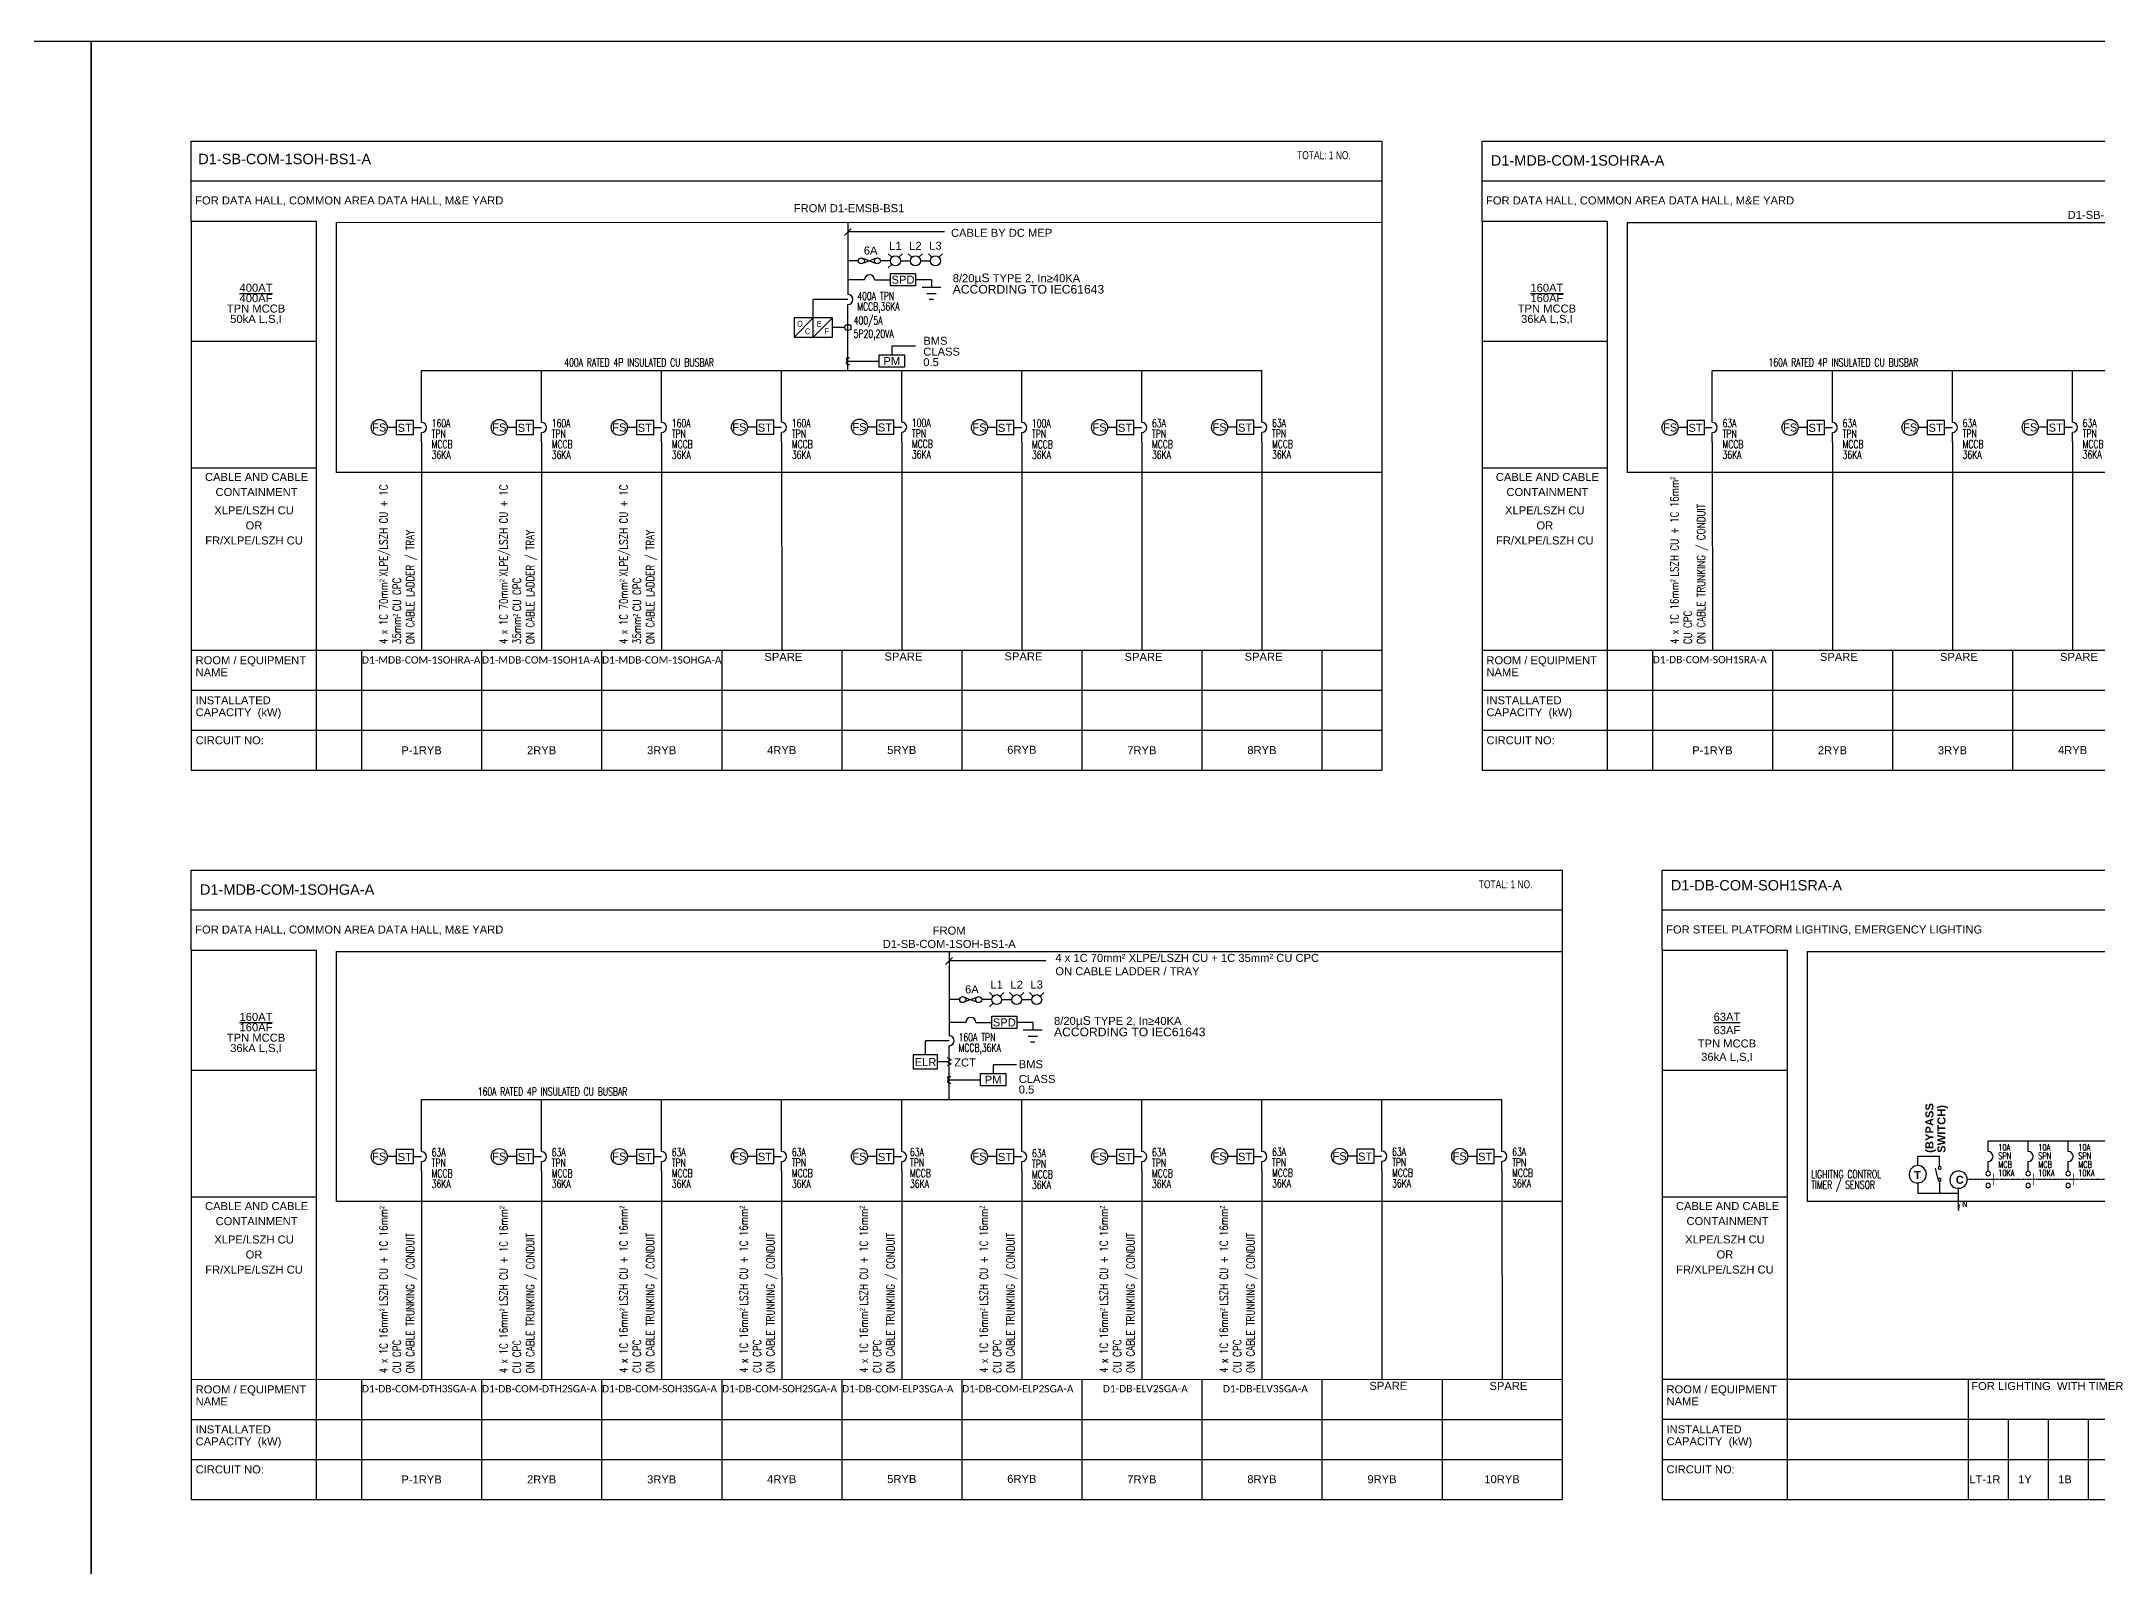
# Model space of a CAD drawing. Header units: inches. Extents: x 155818 to 1515405, y 4999 to 215277.
# Drawn here: x 365119 to 416514, y 177145 to 215277 of the extents above; entities that cross this region are included whole.
import ezdxf
from ezdxf.enums import TextEntityAlignment as Align

# ---------------------------------------------------------------- set-up
doc = ezdxf.new("R2010")
doc.units = ezdxf.units.IN
doc.header["$MEASUREMENT"] = 0
doc.linetypes.add('( Hidden )', pattern=[0.375, 0.25, -0.125])
for name, color, linetype in [('-ME-E-Sch DB', 7, 'Continuous'), ('-ME-E-Sch DB_Tx', 7, 'Continuous'), ('E-_ELEC----_E-', 7, 'Continuous'), ('E_ELEC----_E-', 7, 'Continuous')]:
    doc.layers.add(name, color=color, linetype=linetype)
doc.styles.add('-ME-Romans', font='romans.shx', dxfattribs={"width": 0.7})
doc.styles.add('-ME_Romans', font='romans.shx', dxfattribs={"width": 0.8})
doc.styles.add('arial', font='arial.ttf')
doc.styles.add('EL-STY2_7.5', font='ARIALN.TTF', dxfattribs={"height": 7.5})
doc.styles.get("Standard").update_dxf_attribs({"font": 'arial.ttf'})
doc.dimstyles.get("Standard").update_dxf_attribs({"dimtxt": 0.18, "dimasz": 0.18, "dimexe": 0.18, "dimexo": 0.0625, "dimgap": 0.09, "dimtad": 0, "dimtih": 1, "dimtoh": 1, "dimdec": 4, "dimzin": 0, "dimdsep": 46, "dimtxsty": 'Standard', "dimcen": 0.09, "dimadec": 0, "dimazin": 0, "dimtfac": 1, "dimtdec": 4, "dimtofl": 0, "dimtmove": 0, "dimatfit": 3, "dimfxl": 1, "dimtolj": 1, "dimtzin": 0, "dimarcsym": 0})

# ---------------------------------------------------------------- blocks, each defined once
blk = doc.blocks.new('ELEC0331')
at = {"layer": 'E-_ELEC----_E-', "const_width": 20}
blk.add_lwpolyline([(0, -200), (0, 200)], dxfattribs=at)
at = {"layer": 'E-_ELEC----_E-'}
for centre in [(175, 200), (175, -200)]:
    blk.add_circle(centre, 75, dxfattribs=at)
blk = doc.blocks.new('ELEC0302')
at = {"layer": 'E_ELEC----_E-'}
blk.add_arc((0, 0), 250, 270, 90, dxfattribs=at)
blk = doc.blocks.new('COIL_1')
at = {"ltscale": 0.5}
for p, q in [((0, 2.5), (1.2, 2.5)), ((0, -2.5), (1.2, -2.5))]:
    blk.add_line(p, q, dxfattribs=at)
for centre in [(0, 1.3), (0, -1.3)]:
    blk.add_arc(centre, 1.26, 90, 270, dxfattribs=at)
blk = doc.blocks.new('ELEC0327')
for p, q in [((151, 57), (-151, -57)), ((-151, 57), (151, -57))]:
    blk.add_line(p, q)
for centre in [(-200, 0), (200, 0)]:
    blk.add_circle(centre, 75)
blk = doc.blocks.new('ELEC0334')
for p, q in [((-191, 101), (0, 202)), ((-191, 101), (0, 0)), ((-191, -101), (0, 0)), ((-191, -101), (0, -202))]:
    blk.add_line(p, q)

msp = doc.modelspace()

# ---------------------------------------------------------------- hatches: boundary and pattern name
at = {"layer": '-ME-E-Sch DB'}
h = msp.add_hatch(color=5, dxfattribs=at)
h.dxf.hatch_style = 2
h.paths.add_polyline_path([(413012, 186187), (413034, 186051), (413057, 186187)])

# ---------------------------------------------------------------- linework, layer by layer
at = {"layer": '-ME-E-Sch DB', "color": 5}
for p, q in [((368868, 210777), (371992, 210777)), ((368868, 210777), (368868, 197053)), ((371992, 210777), (371993, 197053)), ((372492, 210746), (398625, 210749)), ((372492, 210746), (372492, 204499)), ((385278, 210746), (385278, 208945)), ((401125, 210777), (404249, 210777)), ((401125, 210777), (401125, 197053)), ((404249, 210777), (404250, 197053)), ((404749, 210746), (429382, 210749)), ((404749, 210746), (404749, 204499)), ((385191, 210423), (385364, 210596)), ((387690, 210510), (385279, 210510)), ((385945, 209315), (386341, 209315)), ((387366, 209315), (386970, 209315)), ((387366, 209315), (387366, 209130)), ((385278, 208821), (384414, 208821)), ((384414, 208360), (384414, 208821)), ((385278, 207045), (385278, 208695)), ((387131, 209130), (387601, 209130)), ((387250, 208972), (387486, 208972)), ((387309, 208832), (387422, 208832)), ((368868, 207777), (371992, 207777)), ((401125, 207777), (404249, 207777)), ((374623, 207045), (395623, 207046)), ((406880, 207045), (427880, 207046)), ((373993, 205621), (373767, 205621)), ((374426, 205796), (373993, 205796)), ((373993, 205796), (373993, 205446)), ((374426, 205446), (374426, 205796)), ((374426, 205621), (374623, 205621)), ((376993, 205621), (376767, 205621)), ((377426, 205796), (376993, 205796)), ((376993, 205796), (376993, 205446)), ((377426, 205446), (377426, 205796)), ((377426, 205621), (377623, 205621)), ((379993, 205622), (379767, 205622)), ((380426, 205797), (379993, 205797)), ((379993, 205797), (379993, 205447)), ((380426, 205447), (380426, 205797)), ((380426, 205622), (380623, 205622)), ((382993, 205626), (382767, 205626)), ((383426, 205801), (382993, 205801)), ((382993, 205801), (382993, 205451)), ((383426, 205451), (383426, 205801)), ((383426, 205626), (383623, 205626)), ((385993, 205630), (385767, 205630)), ((386426, 205805), (385993, 205805)), ((385993, 205805), (385993, 205455)), ((386426, 205455), (386426, 205805)), ((386426, 205630), (386623, 205630)), ((388993, 205621), (388767, 205621)), ((389426, 205796), (388993, 205796)), ((388993, 205796), (388993, 205446)), ((389426, 205446), (389426, 205796)), ((389426, 205621), (389623, 205621)), ((391993, 205622), (391767, 205622)), ((392426, 205797), (391993, 205797)), ((391993, 205797), (391993, 205447)), ((392426, 205447), (392426, 205797)), ((392426, 205622), (392623, 205622)), ((394993, 205626), (394767, 205626)), ((395426, 205801), (394993, 205801)), ((394993, 205801), (394993, 205451)), ((395426, 205451), (395426, 205801)), ((395426, 205626), (395623, 205626)), ((406250, 205621), (406024, 205621)), ((406683, 205796), (406250, 205796)), ((406250, 205796), (406250, 205446)), ((406683, 205446), (406683, 205796)), ((406683, 205621), (406880, 205621)), ((409250, 205621), (409024, 205621)), ((409683, 205796), (409250, 205796)), ((409250, 205796), (409250, 205446)), ((409683, 205446), (409683, 205796)), ((409683, 205621), (409880, 205621)), ((412250, 205622), (412024, 205622)), ((412683, 205797), (412250, 205797)), ((412250, 205797), (412250, 205447)), ((412683, 205447), (412683, 205797)), ((412683, 205622), (412880, 205622)), ((415250, 205626), (415024, 205626)), ((415683, 205801), (415250, 205801)), ((415250, 205801), (415250, 205451)), ((415683, 205451), (415683, 205801)), ((415683, 205626), (415880, 205626)), ((373993, 205446), (374426, 205446)), ((374623, 205255), (374623, 205496)), ((374623, 205255), (374625, 200054)), ((376993, 205446), (377426, 205446)), ((377623, 205255), (377623, 205496)), ((377623, 205255), (377625, 200054)), ((379993, 205447), (380426, 205447)), ((380623, 205256), (380623, 205497)), ((380623, 205255), (380625, 200054)), ((382993, 205451), (383426, 205451)), ((383623, 205260), (383623, 205501)), ((383623, 205255), (383625, 200054)), ((385993, 205455), (386426, 205455)), ((386623, 205264), (386623, 205505)), ((386623, 205264), (386625, 200063)), ((388993, 205446), (389426, 205446)), ((389623, 205255), (389623, 205496)), ((389623, 205255), (389625, 200054)), ((391993, 205447), (392426, 205447)), ((392623, 205256), (392623, 205497)), ((392623, 205256), (392625, 200055)), ((394993, 205451), (395426, 205451)), ((395623, 205260), (395623, 205501)), ((395623, 205260), (395625, 200059)), ((406250, 205446), (406683, 205446)), ((406880, 205255), (406880, 205496)), ((406880, 205255), (406882, 200054)), ((409250, 205446), (409683, 205446)), ((409880, 205255), (409880, 205496)), ((409880, 205252), (409882, 200051)), ((412250, 205447), (412683, 205447)), ((412880, 205256), (412880, 205497)), ((412880, 205260), (412882, 200059)), ((415250, 205451), (415683, 205451)), ((415880, 205260), (415880, 205501)), ((415880, 205260), (415882, 200059)), ((368878, 204615), (371998, 204615)), ((401135, 204615), (404255, 204615)), ((398625, 204499), (372492, 204499)), ((429382, 204499), (404749, 204499)), ((368878, 200053), (398625, 200054)), ((373125, 200054), (373125, 197053)), ((376125, 200054), (376125, 197053)), ((379125, 200054), (379125, 197053)), ((382125, 200054), (382125, 197053)), ((385125, 200054), (385125, 197053)), ((388125, 200054), (388125, 197053)), ((391125, 200054), (391125, 197053)), ((394125, 200054), (394125, 197053)), ((397125, 200054), (397125, 197053)), ((401135, 200053), (429382, 200054)), ((405382, 200054), (405382, 197053)), ((408382, 200054), (408382, 197053)), ((411382, 200054), (411382, 197053)), ((414382, 200054), (414382, 197053)), ((368878, 199053), (398625, 199053)), ((401135, 199053), (429382, 199053)), ((368878, 198053), (398625, 198053)), ((401135, 198053), (429382, 198053)), ((368868, 197053), (398625, 197053)), ((401125, 197053), (429382, 197053)), ((368868, 192555), (371993, 192555)), ((368868, 192555), (368868, 178830)), ((371993, 192555), (371993, 178830)), ((372493, 192524), (403125, 192526)), ((372493, 192524), (372493, 186276)), ((387722, 192202), (387895, 192375)), ((387809, 192525), (387809, 190420)), ((390221, 192289), (387810, 192289)), ((405625, 192556), (408749, 192556)), ((405625, 192556), (405625, 178832)), ((408749, 192556), (408750, 178832)), ((409249, 192525), (446790, 192528)), ((409249, 192525), (409249, 186278)), ((388476, 190752), (388872, 190752)), ((389897, 190752), (389501, 190752)), ((389897, 190752), (389897, 190567)), ((387809, 190295), (387214, 190295)), ((387214, 189944), (387214, 190295)), ((387809, 188824), (387809, 190170)), ((389662, 190567), (390132, 190567)), ((389781, 190409), (390017, 190409)), ((389840, 190269), (389953, 190269)), ((387514, 189944), (386914, 189944)), ((386914, 189944), (386914, 189594)), ((387514, 189594), (387514, 189944)), ((387809, 189769), (387514, 189769)), ((368868, 189555), (371993, 189555)), ((386914, 189594), (387514, 189594)), ((405625, 189556), (408749, 189556)), ((374623, 188822), (401623, 188829)), ((413770, 187796), (427770, 187796)), ((373994, 187398), (373767, 187398)), ((374426, 187573), (373994, 187573)), ((373994, 187573), (373994, 187223)), ((373994, 187223), (374426, 187223)), ((374426, 187223), (374426, 187573)), ((374426, 187398), (374623, 187398)), ((374623, 187032), (374623, 187273)), ((376994, 187398), (376767, 187398)), ((377426, 187573), (376994, 187573)), ((376994, 187573), (376994, 187223)), ((376994, 187223), (377426, 187223)), ((377426, 187223), (377426, 187573)), ((377426, 187398), (377623, 187398)), ((377623, 187032), (377623, 187273)), ((379994, 187399), (379767, 187399)), ((380426, 187574), (379994, 187574)), ((379994, 187574), (379994, 187224)), ((379994, 187224), (380426, 187224)), ((380426, 187224), (380426, 187574)), ((380426, 187399), (380623, 187399)), ((380623, 187033), (380623, 187274)), ((382994, 187403), (382767, 187403)), ((383426, 187578), (382994, 187578)), ((382994, 187578), (382994, 187228)), ((382994, 187228), (383426, 187228)), ((383426, 187228), (383426, 187578)), ((383426, 187403), (383623, 187403)), ((383623, 187037), (383623, 187278)), ((385994, 187397), (385767, 187397)), ((386426, 187572), (385994, 187572)), ((385994, 187572), (385994, 187222)), ((385994, 187222), (386426, 187222)), ((386426, 187222), (386426, 187572)), ((386426, 187397), (386623, 187397)), ((386623, 187031), (386623, 187272)), ((388994, 187398), (388767, 187398)), ((389426, 187573), (388994, 187573)), ((388994, 187573), (388994, 187223)), ((388994, 187223), (389426, 187223)), ((389426, 187223), (389426, 187573)), ((389426, 187398), (389623, 187398)), ((389623, 187032), (389623, 187273)), ((391994, 187399), (391767, 187399)), ((392426, 187574), (391994, 187574)), ((391994, 187574), (391994, 187224)), ((391994, 187224), (392426, 187224)), ((392426, 187224), (392426, 187574)), ((392426, 187399), (392623, 187399)), ((392623, 187033), (392623, 187274)), ((394994, 187403), (394767, 187403)), ((395426, 187578), (394994, 187578)), ((394994, 187578), (394994, 187228)), ((394994, 187228), (395426, 187228)), ((395426, 187228), (395426, 187578)), ((395426, 187403), (395623, 187403)), ((395623, 187037), (395623, 187278)), ((397994, 187408), (397767, 187408)), ((398426, 187583), (397994, 187583)), ((397994, 187583), (397994, 187233)), ((397994, 187233), (398426, 187233)), ((398426, 187233), (398426, 187583)), ((398426, 187408), (398623, 187408)), ((398623, 187041), (398623, 187283)), ((400994, 187405), (400767, 187405)), ((401426, 187580), (400994, 187580)), ((400994, 187580), (400994, 187230)), ((400994, 187230), (401426, 187230)), ((401426, 187230), (401426, 187580)), ((401426, 187405), (401623, 187405)), ((401623, 187038), (401623, 187280)), ((412560, 187397), (412014, 187397)), ((412560, 187153), (412560, 187397)), ((413770, 187033), (413770, 187275)), ((414770, 187033), (414770, 187275)), ((415770, 187033), (415770, 187275)), ((374623, 187032), (374625, 181831)), ((377623, 187029), (377625, 181829)), ((380623, 187037), (380625, 181837)), ((383623, 187037), (383625, 181837)), ((386623, 187035), (386625, 181835)), ((389623, 187036), (389625, 181836)), ((392623, 187037), (392625, 181837)), ((395623, 187037), (395625, 181837)), ((398623, 187041), (398625, 181841)), ((401623, 187038), (401625, 181838)), ((368879, 186393), (371998, 186393)), ((403125, 186276), (372493, 186276)), ((405635, 186394), (408755, 186394)), ((446790, 186278), (409249, 186278)), ((368879, 181830), (403125, 181832)), ((373125, 181831), (373125, 178830)), ((376125, 181831), (376125, 178830)), ((379125, 181831), (379125, 178830)), ((382125, 181831), (382125, 178830)), ((385125, 181831), (385125, 178830)), ((388125, 181831), (388125, 178830)), ((391125, 181831), (391125, 178830)), ((394125, 181831), (394125, 178830)), ((397125, 181831), (397125, 178830)), ((400125, 181831), (400125, 178830)), ((403125, 181831), (403125, 178830)), ((405635, 181832), (446790, 181833)), ((413272, 181833), (413272, 178832)), ((368878, 180830), (403125, 180830)), ((405635, 180832), (446790, 180832)), ((414272, 180832), (414272, 178832)), ((415272, 180832), (415272, 178832)), ((416272, 180832), (416272, 178832)), ((368878, 179830), (403125, 179830)), ((405635, 179832), (446790, 179832)), ((368868, 178830), (403125, 178830)), ((405625, 178832), (446790, 178832))]:
    msp.add_line(p, q, dxfattribs=at)
at = {"layer": '-ME-E-Sch DB', "color": 5, "linetype": '( Hidden )'}
msp.add_line((424904, 186827), (413250, 186827), dxfattribs=at)
at = {"layer": '-ME-E-Sch DB', "color": 5}
for points in [[(368868, 210777), (368868, 212777), (398625, 212779), (398625, 197053)], [(401125, 210777), (401125, 212777), (429382, 212779), (429382, 197053)], [(398625, 211779), (368868, 211777)], [(429382, 211779), (401125, 211777)], [(385528, 209786), (385278, 209786)], [(386341, 209786), (386091, 209786)], [(385695, 209315), (385278, 209315)], [(385278, 207282), (386063, 207282)], [(374623, 206017), (374623, 207045)], [(377623, 206017), (377623, 207045)], [(380623, 206018), (380623, 207046)], [(383623, 206022), (383623, 207050)], [(386623, 206027), (386623, 207054)], [(389623, 206018), (389623, 207045)], [(392623, 206019), (392623, 207046)], [(395623, 206023), (395623, 207051)], [(406880, 206017), (406880, 207045)], [(409880, 206017), (409880, 207045)], [(412880, 206018), (412880, 207046)], [(415880, 206022), (415880, 207050)], [(374623, 205746), (374623, 206017)], [(377623, 205746), (377623, 206017)], [(380623, 205747), (380623, 206018)], [(383623, 205751), (383623, 206022)], [(386623, 205755), (386623, 206027)], [(389623, 205746), (389623, 206018)], [(392623, 205747), (392623, 206019)], [(395623, 205751), (395623, 206023)], [(406880, 205746), (406880, 206017)], [(409880, 205746), (409880, 206017)], [(412880, 205747), (412880, 206018)], [(415880, 205751), (415880, 206022)], [(368868, 192555), (368868, 194555), (403125, 194556), (403125, 178830)], [(405625, 192556), (405625, 194556), (446790, 194558), (446790, 178832)], [(403125, 193556), (368868, 193555)], [(446790, 193558), (405625, 193556)], [(388059, 191321), (387809, 191321)], [(388872, 191321), (388622, 191321)], [(388226, 190752), (387809, 190752)], [(387809, 189320), (388593, 189320)], [(374623, 187795), (374623, 188822)], [(377623, 187795), (377623, 188822)], [(380623, 187796), (380623, 188823)], [(383623, 187800), (383623, 188828)], [(386623, 187794), (386623, 188821)], [(389623, 187795), (389623, 188823)], [(392623, 187796), (392623, 188824)], [(395623, 187800), (395623, 188828)], [(398623, 187804), (398623, 188832)], [(401623, 187801), (401623, 188829)], [(374623, 187523), (374623, 187795)], [(377623, 187523), (377623, 187795)], [(380623, 187524), (380623, 187796)], [(383623, 187528), (383623, 187800)], [(386623, 187522), (386623, 187794)], [(389623, 187523), (389623, 187795)], [(392623, 187524), (392623, 187796)], [(395623, 187528), (395623, 187800)], [(398623, 187533), (398623, 187804)], [(401623, 187530), (401623, 187801)], [(413770, 187525), (413770, 187796)], [(414770, 187525), (414770, 187796)], [(415770, 187525), (415770, 187796)], [(412014, 187174), (412014, 187397)], [(412527, 186823), (412453, 187106)], [(412014, 186743), (412014, 186476)], [(412561, 186783), (412561, 186476)], [(413034, 186187), (413034, 186606)], [(413034, 186476), (412014, 186476)], [(413012, 186187), (413034, 186051), (413057, 186187), (413012, 186187)]]:
    msp.add_lwpolyline(points, dxfattribs=at)
for points in [[(386341, 209467), (386970, 209467), (386970, 209162), (386341, 209162)], [(386063, 207435), (386692, 207435), (386692, 207129), (386063, 207129)], [(388872, 190905), (389501, 190905), (389501, 190599), (388872, 190599)], [(388593, 189473), (389223, 189473), (389223, 189167), (388593, 189167)]]:
    msp.add_lwpolyline(points, close=True, dxfattribs=at)
for centre in [(373567, 205621), (376567, 205621), (379567, 205622), (382567, 205626), (385567, 205630), (388567, 205621), (391567, 205622), (394567, 205626), (405824, 205621), (408824, 205621), (411824, 205622), (414824, 205626), (373567, 187398), (376567, 187398), (379567, 187399), (382567, 187403), (385567, 187397), (388567, 187398), (391567, 187399), (394567, 187403), (397567, 187408), (400567, 187405)]:
    msp.add_circle(centre, 200, dxfattribs=at)
for points, knots in [([(412014, 186743), (412014, 186743), (411895, 186743), (411799, 186840), (411799, 186958), (411799, 187077), (411895, 187174), (412014, 187174), (412133, 187174), (412229, 187077), (412229, 186958), (412229, 186840), (412133, 186743), (412014, 186743)], [0, 0, 0, 0, 0.5, 1, 1, 1, 2, 2, 2, 3, 3, 3, 4, 4, 4, 4]), ([(412559, 187079), (412559, 187079), (412559, 187079), (412559, 187079), (412559, 187079), (412559, 187079), (412559, 187079), (412559, 187079), (412559, 187079), (412559, 187079), (412542, 187079), (412525, 187096), (412525, 187113), (412525, 187136), (412542, 187153), (412559, 187153), (412581, 187153), (412598, 187136), (412598, 187113), (412598, 187096), (412581, 187079), (412559, 187079)], [0, 0, 0, 0, 0.001953, 0.003906, 0.007812, 0.015625, 0.03125, 0.0625, 0.125, 0.25, 0.5, 1, 1, 1, 2, 2, 2, 3, 3, 3, 4, 4, 4, 4]), ([(412555, 186783), (412555, 186783), (412555, 186783), (412555, 186783), (412555, 186783), (412555, 186783), (412555, 186783), (412555, 186783), (412555, 186783), (412555, 186783), (412538, 186783), (412521, 186800), (412521, 186817), (412521, 186840), (412538, 186857), (412555, 186857), (412578, 186857), (412595, 186840), (412595, 186817), (412595, 186800), (412578, 186783), (412555, 186783)], [0, 0, 0, 0, 0.001953, 0.003906, 0.007812, 0.015625, 0.03125, 0.0625, 0.125, 0.25, 0.5, 1, 1, 1, 2, 2, 2, 3, 3, 3, 4, 4, 4, 4]), ([(413034, 186606), (413034, 186606), (412915, 186606), (412819, 186703), (412819, 186822), (412819, 186941), (412915, 187037), (413034, 187037), (413153, 187037), (413250, 186941), (413250, 186822), (413250, 186703), (413153, 186606), (413034, 186606)], [0, 0, 0, 0, 0.5, 1, 1, 1, 2, 2, 2, 3, 3, 3, 4, 4, 4, 4])]:
    msp.add_open_spline(points, degree=3, knots=knots, dxfattribs=at)
at = {"color": 5}
msp.add_line((384894, 208360), (383934, 208360), dxfattribs=at)
msp.add_lwpolyline([(366368, 215277), (471643, 215277), (471643, 134327), (366368, 134327)], close=True)
for points in [[(384414, 208360), (383934, 207880)], [(383934, 208360), (383934, 207880), (384894, 207880)], [(384414, 207880), (384414, 208360)], [(384894, 208360), (384414, 207880)], [(384894, 207880), (384894, 208360)], [(385201, 208120), (384894, 208120)]]:
    msp.add_lwpolyline(points, dxfattribs=at)
msp.add_circle((385278, 208120), 76.8, dxfattribs=at)
at = {"layer": 'Defpoints'}
for points in [[(261093, 215277), (366368, 215277), (366368, 134327), (261093, 134327)], [(366368, 215277), (471643, 215277), (471643, 134327), (366368, 134327)]]:
    msp.add_lwpolyline(points, close=True, dxfattribs=at)
at = {"layer": 'E-_ELEC----_E-', "color": 5}
for p, q in [((386377, 209874), (386289, 209962)), ((386377, 209697), (386289, 209609)), ((386554, 209874), (386642, 209962)), ((386591, 209786), (386841, 209786)), ((386877, 209874), (386789, 209962)), ((387054, 209874), (387142, 209962)), ((387091, 209786), (387341, 209786)), ((387377, 209874), (387289, 209962)), ((387554, 209874), (387642, 209962)), ((388908, 191409), (388820, 191497)), ((388908, 191232), (388820, 191144)), ((389085, 191409), (389173, 191497)), ((389122, 191321), (389372, 191321)), ((389408, 191409), (389320, 191497)), ((389585, 191409), (389673, 191497)), ((389622, 191321), (389872, 191321)), ((389908, 191409), (389820, 191497)), ((390085, 191409), (390173, 191497))]:
    msp.add_line(p, q, dxfattribs=at)
for centre in [(386466, 209786), (386966, 209786), (387466, 209786), (388997, 191321), (389497, 191321), (389997, 191321)]:
    msp.add_circle(centre, 125, dxfattribs=at)

# ---------------------------------------------------------------- block references
at = {"layer": '-ME-E-Sch DB', "color": 5}
for p in [(385816, 209786), (388347, 191321)]:
    msp.add_blockref('ELEC0327', p, dxfattribs=at)
at = {"layer": '-ME-E-Sch DB', "color": 5, "xscale": 0.5, "yscale": 0.5, "zscale": 0.5}
for name, p, rotation in [('ELEC0302', (385820, 209315), 90), ('ELEC0302', (388351, 190752), 90), ('ELEC0334', (387761, 189768), 180)]:
    msp.add_blockref(name, p, dxfattribs=dict(at, rotation=rotation))
at = {"layer": '-ME-E-Sch DB', "color": 5}
for name, p, xscale, yscale, zscale in [('ELEC0302', (385278, 208820), 0.5, 0.5, 0.5), ('COIL_1', (385278, 207282), 33.333333, 33.333333, 33.333333), ('ELEC0302', (374623, 205621), 0.5, 0.5, 0.5), ('ELEC0302', (377623, 205621), 0.5, 0.5, 0.5), ('ELEC0302', (380623, 205622), 0.5, 0.5, 0.5), ('ELEC0302', (383623, 205626), 0.5, 0.5, 0.5), ('ELEC0302', (386623, 205630), 0.5, 0.5, 0.5), ('ELEC0302', (389623, 205621), 0.5, 0.5, 0.5), ('ELEC0302', (392623, 205622), 0.5, 0.5, 0.5), ('ELEC0302', (395623, 205626), 0.5, 0.5, 0.5), ('ELEC0302', (406880, 205621), 0.5, 0.5, 0.5), ('ELEC0302', (409880, 205621), 0.5, 0.5, 0.5), ('ELEC0302', (412880, 205622), 0.5, 0.5, 0.5), ('ELEC0302', (415880, 205626), 0.5, 0.5, 0.5), ('ELEC0302', (387809, 190295), 0.5, 0.5, 0.5), ('COIL_1', (387809, 189320), 33.333333, 33.333333, 33.333333), ('ELEC0302', (374623, 187398), 0.5, 0.5, 0.5), ('ELEC0302', (377623, 187398), 0.5, 0.5, 0.5), ('ELEC0302', (380623, 187399), 0.5, 0.5, 0.5), ('ELEC0302', (383623, 187403), 0.5, 0.5, 0.5), ('ELEC0302', (386623, 187397), 0.5, 0.5, 0.5), ('ELEC0302', (389623, 187398), 0.5, 0.5, 0.5), ('ELEC0302', (392623, 187399), 0.5, 0.5, 0.5), ('ELEC0302', (395623, 187403), 0.5, 0.5, 0.5), ('ELEC0302', (398623, 187408), 0.5, 0.5, 0.5), ('ELEC0302', (401623, 187405), 0.5, 0.5, 0.5), ('ELEC0302', (413770, 187400), 0.5, 0.5, 0.5), ('ELEC0302', (414770, 187400), 0.5, 0.5, 0.5), ('ELEC0302', (415770, 187400), 0.5, 0.5, 0.5), ('ELEC0331', (413904, 186827), -0.75, 0.75, 0.75), ('ELEC0331', (414904, 186827), -0.75, 0.75, 0.75), ('ELEC0331', (415904, 186827), -0.75, 0.75, 0.75)]:
    msp.add_blockref(name, p, dxfattribs=dict(at, xscale=xscale, yscale=yscale, zscale=zscale))

# ---------------------------------------------------------------- texts
for s, p in [('SPD', (386656, 209315)), ('PM', (386377, 207282)), ('SPD', (389187, 190752)), ('PM', (388908, 189320))]:
    msp.add_text(s, height=200, dxfattribs=at).set_placement(p, align=Align.MIDDLE_CENTER)
at = {"layer": '-ME-E-Sch DB', "color": 5, "style": 'arial'}
for p in [(373567, 205621), (376567, 205621), (379567, 205622), (382567, 205626), (385567, 205630), (388567, 205621), (391567, 205622), (394567, 205626), (405824, 205621), (408824, 205621), (411824, 205622), (414824, 205626), (373567, 187398), (376567, 187398), (379567, 187399), (382567, 187403), (385567, 187397), (388567, 187398), (391567, 187399), (394567, 187403), (397567, 187408), (400567, 187405)]:
    msp.add_text('FS', height=200, dxfattribs=at).set_placement(p, align=Align.MIDDLE)
for s, p in [('ST', (374026, 205513)), ('ST', (377026, 205513)), ('ST', (380026, 205514)), ('ST', (383026, 205518)), ('ST', (386026, 205522)), ('ST', (389026, 205513)), ('ST', (392026, 205514)), ('ST', (395026, 205518)), ('ST', (406283, 205513)), ('ST', (409283, 205513)), ('ST', (412283, 205514)), ('ST', (415283, 205518)), ('ELR', (386947, 189661)), ('ST', (374026, 187290)), ('ST', (377026, 187290)), ('ST', (380026, 187291)), ('ST', (383026, 187295)), ('ST', (386026, 187289)), ('ST', (389026, 187290)), ('ST', (392026, 187291)), ('ST', (395026, 187295)), ('ST', (398026, 187300)), ('ST', (401026, 187297))]:
    msp.add_text(s, height=200, dxfattribs=at).set_placement(p)
at = {"layer": '-ME-E-Sch DB', "color": 5, "char_height": 200, "width": 8064.47, "attachment_point": 1}
for s, insert in [('CABLE BY DC MEP', (387855, 210586)), (' 4 x 1C 70mm² XLPE/LSZH CU + 1C 35mm² CU CPC\\P ON CABLE LADDER / TRAY   ', (390386, 192465))]:
    msp.add_mtext(s, dxfattribs=dict(at, insert=insert))
at = {"layer": '-ME-E-Sch DB', "color": 5, "char_height": 200, "attachment_point": 1, "line_spacing_factor": 0.789273}
for s, insert, width in [('6A', (385676, 210144), 921.41), ('BMS', (387163, 207889), 737.13), ('CLASS 0.5', (387163, 207617), 737.13), ('6A', (388207, 191679), 921.41), ('BMS', (389548, 189808), 737.13), ('CLASS 0.5', (389548, 189438), 737.13)]:
    msp.add_mtext(s, dxfattribs=dict(at, insert=insert, width=width))
at = {"layer": '-ME-E-Sch DB', "color": 5, "char_height": 200, "width": 6030.79, "attachment_point": 1, "line_spacing_factor": 0.789273, "style": '-ME-Romans'}
for s, insert in [('{\\W1;\\fArial|b0|i0|c0|p34;8/20\\H1.08333x;µS\\H0.92308x; TYPE 2, In≥40KA \\P\\H1.08333x;ACCORDING TO IEC61643}', (387899, 209469)), ('400A RATED 4P INSULATED CU BUSBAR', (378191, 207346)), ('160A RATED 4P INSULATED CU BUSBAR', (408285, 207346)), ('{\\W1;\\fArial|b0|i0|c0|p34;8/20\\H1.08333x;µS\\H0.92308x; TYPE 2, In≥40KA \\P\\H1.08333x;ACCORDING TO IEC61643}', (390430, 190907)), ('160A RATED 4P INSULATED CU BUSBAR', (376028, 189123))]:
    msp.add_mtext(s, dxfattribs=dict(at, insert=insert))
at = {"layer": '-ME-E-Sch DB', "color": 5, "insert": (387934, 189749), "char_height": 200, "width": 773.59, "attachment_point": 4, "style": 'arial'}
msp.add_mtext('\\pxsm0.8,ql;ZCT', dxfattribs=at)
at = {"layer": '-ME-E-Sch DB', "color": 5, "char_height": 200, "attachment_point": 4, "rotation": 90}
for s, insert in [('{\\fHelvetica|b1|i0|c0|p4;(BYPASS}', (412336, 187493)), ('{\\fHelvetica|b1|i0|c0|p4;SWITCH)}', (412636, 187493))]:
    msp.add_mtext(s, dxfattribs=dict(at, insert=insert))
at = {"layer": '-ME-E-Sch DB', "color": 5, "attachment_point": 7}
for s, insert, char_height in [('{\\fHelvetica|b1|i0|c0|p5;T}', (411920, 186841), 200), ('{\\fHelvetica|b1|i0|c0|p5;C}', (412963, 186716), 200), ('{\\fHelvetica|b1|i0|c0|p4;N}', (413119, 186137), 141.02)]:
    msp.add_mtext(s, dxfattribs=dict(at, insert=insert, char_height=char_height))
at = {"layer": '-ME-E-Sch DB_Tx', "color": 5}
for s, p in [('D1-SB-COM-1SOH-BS1-A', (369045, 212202)), ('D1-MDB-COM-1SOHRA-A', (401344, 212166)), ('D1-DB-COM-SOH1SRA-A', (405844, 194050)), ('D1-MDB-COM-1SOHGA-A', (369087, 193943))]:
    msp.add_text(s, height=260, dxfattribs=at).set_placement(p)
at = {"layer": '-ME-E-Sch DB_Tx', "color": 5, "width": 0.75}
for p in [(396506, 212427), (401046, 194204)]:
    msp.add_text('TOTAL: 1 NO.', height=200, dxfattribs=at).set_placement(p, align=Align.MIDDLE_LEFT)
at = {"layer": '-ME-E-Sch DB_Tx', "color": 5}
for s, p in [('ROOM / EQUIPMENT ', (368978, 199803)), ('NAME', (368978, 199503)), ('ROOM / EQUIPMENT ', (401235, 199803)), ('NAME', (401235, 199503)), ('INSTALLATED ', (368978, 198803)), ('INSTALLATED ', (401235, 198803)), ('CAPACITY  (kW)', (368978, 198503)), ('CAPACITY  (kW)', (401235, 198503)), ('CIRCUIT NO:', (368978, 197803)), ('CIRCUIT NO:', (401235, 197803)), ('ROOM / EQUIPMENT ', (368979, 181580)), ('ROOM / EQUIPMENT ', (405735, 181582)), ('NAME', (368979, 181280)), ('NAME', (405735, 181282)), ('INSTALLATED ', (368979, 180580)), ('INSTALLATED ', (405735, 180582)), ('CAPACITY  (kW)', (368979, 180280)), ('CAPACITY  (kW)', (405735, 180282)), ('CIRCUIT NO:', (368979, 179580)), ('CIRCUIT NO:', (405735, 179582))]:
    msp.add_text(s, height=200, dxfattribs=at).set_placement(p, align=Align.MIDDLE_LEFT)
for s, p in [('P-1RYB', (374625, 197553)), ('2RYB', (377625, 197554)), ('3RYB', (380625, 197554)), ('4RYB', (383625, 197558)), ('5RYB', (386625, 197562)), ('6RYB', (389625, 197566)), ('7RYB', (392625, 197554)), ('8RYB', (395625, 197558)), ('P-1RYB', (406882, 197553)), ('2RYB', (409882, 197554)), ('3RYB', (412882, 197554)), ('4RYB', (415882, 197558)), ('P-1RYB', (374625, 179330)), ('2RYB', (377625, 179331)), ('3RYB', (380625, 179331)), ('4RYB', (383625, 179336)), ('5RYB', (386625, 179340)), ('6RYB', (389625, 179344)), ('7RYB', (392625, 179332)), ('8RYB', (395625, 179336)), ('9RYB', (398625, 179336)), ('10RYB', (401625, 179336)), ('LT-1R', (413691, 179332)), ('1Y', (414691, 179332)), ('1B', (415691, 179332))]:
    msp.add_text(s, height=200, dxfattribs=at).set_placement(p, align=Align.MIDDLE_CENTER)
at = {"layer": '-ME-E-Sch DB_Tx', "color": 5, "char_height": 200}
for s, insert, width, attachment_point in [('FOR DATA HALL, COMMON AREA DATA HALL, M&E YARD', (368968, 211277), 64987.82, 4), ('FOR DATA HALL, COMMON AREA DATA HALL, M&E YARD', (401225, 211277), 64987.82, 4), ('FROM D1-SB-COM-1SOH-BS1-A', (417420, 211101), 3686.54, 5), ('FROM D1-EMSB-BS1', (385308, 211101), 2898.88, 5), ('SPARE', (383193, 199987), 1053.41, 1), ('SPARE', (386193, 199996), 1053.41, 1), ('SPARE', (389193, 200000), 1053.41, 1), ('SPARE', (392193, 199988), 1053.41, 1), ('SPARE', (395193, 199992), 1053.41, 1), ('SPARE', (409568, 199988), 1053.41, 1), ('SPARE', (412568, 199988), 1053.41, 1), ('SPARE', (415568, 199988), 1053.41, 1), ('{\\fCalibri|b0|i0|c0|p34;\\H0.91667x;D1-MDB-COM-1SOHRA-A}', (373135, 199903), 2921.49, 1), ('{\\fCalibri|b0|i0|c0|p34;\\H0.91667x;D1-MDB-COM-1SOH1A-A}', (376135, 199904), 2921.49, 1), ('{\\fCalibri|b0|i0|c0|p34;\\H0.91667x;D1-MDB-COM-1SOHGA-A}', (379135, 199904), 2921.49, 1), ('{\\fCalibri|b0|i0|c0|p34;\\H0.91667x;D1-DB-COM-SOH1SRA-A}', (405392, 199911), 1753.57, 1), ('FOR DATA HALL, COMMON AREA DATA HALL, M&E YARD', (368968, 193055), 64987.82, 4), ('FROM D1-SB-COM-1SOH-BS1-A', (387809, 192879), 3686.54, 5), ('FOR STEEL PLATFORM LIGHTING, EMERGENCY LIGHTING ', (405725, 193056), 64987.82, 4), ('{\\fCalibri|b0|i0|c0|p34;\\H0.91667x;D1-DB-COM-DTH3SGA-A}', (373135, 181689), 1753.57, 1), ('{\\fCalibri|b0|i0|c0|p34;\\H0.91667x;D1-DB-COM-DTH2SGA-A }', (376135, 181688), 1753.57, 1), ('{\\fCalibri|b0|i0|c0|p34;\\H0.91667x;D1-DB-COM-SOH3SGA-A}', (379135, 181689), 1753.57, 1), ('{\\fCalibri|b0|i0|c0|p34;\\H0.91667x;D1-DB-COM-SOH2SGA-A}', (382135, 181689), 1753.57, 1), ('{\\fCalibri|b0|i0|c0|p34;\\H0.91667x;D1-DB-COM-ELP3SGA-A}', (385135, 181686), 1753.57, 1), ('{\\fCalibri|b0|i0|c0|p34;\\H0.91667x;D1-DB-COM-ELP2SGA-A}', (388135, 181688), 1753.57, 1), ('{\\fCalibri|b0|i0|c0|p34;\\H0.91667x;D1-DB-ELV2SGA-A}', (391650, 181692), 1753.57, 1), ('{\\fCalibri|b0|i0|c0|p34;\\H0.91667x;D1-DB-ELV3SGA-A}', (394650, 181689), 1753.57, 1), ('SPARE', (398311, 181770), 1053.41, 1), ('SPARE', (401311, 181767), 1053.41, 1), ('FOR LIGHTING  WITH TIMER', (413351, 181765), 6520.24, 1)]:
    msp.add_mtext(s, dxfattribs=dict(at, insert=insert, width=width, attachment_point=attachment_point))
at = {"layer": '-ME-E-Sch DB_Tx', "color": 5, "char_height": 200, "width": 4377.18}
for s, insert, attachment_point, line_spacing_factor in [('\\pxsa0.78,qc;{\\L400AT\\P}400AF\\P\\ps*;TPN MCCB\\P50kA L,S,I ', (368300, 209213), 1, 0.778039), ('\\pxsa0.78,qc;{\\L160AT\\P}160AF\\P\\ps*;TPN MCCB\\P36kA L,S,I ', (400557, 209213), 1, 0.778039), ('\\pxqc;CABLE AND CABLE \\PCONTAINMENT', (370501, 204195), 5, 1.128527), ('\\pxqc;CABLE AND CABLE \\PCONTAINMENT', (402759, 204195), 5, 1.128527), ('\\pxqc;XLPE/LSZH CU\\POR\\PFR/XLPE/LSZH CU', (370438, 203172), 5, 1.128527), ('\\pxqc;XLPE/LSZH CU\\POR\\PFR/XLPE/LSZH CU', (402695, 203172), 5, 1.128527), ('\\pxsa0.78,qc;{\\L160AT\\P}160AF\\P\\ps*;TPN MCCB\\P36kA L,S,I ', (368300, 190990), 1, 0.778039), ('\\pxsm1,qc;{\\L63AT\\P}63AF\\P\\ps*;TPN MCCB\\P36kA L,S,I ', (405057, 190992), 1, 0.778039), ('\\pxqc;CABLE AND CABLE \\PCONTAINMENT', (370502, 185972), 5, 1.128527), ('\\pxqc;CABLE AND CABLE \\PCONTAINMENT', (407259, 185974), 5, 1.128527), ('\\pxqc;XLPE/LSZH CU\\POR\\PFR/XLPE/LSZH CU', (370438, 184949), 5, 1.128527), ('\\pxqc;XLPE/LSZH CU\\POR\\PFR/XLPE/LSZH CU', (407195, 184951), 5, 1.128527)]:
    msp.add_mtext(s, dxfattribs=dict(at, insert=insert, attachment_point=attachment_point, line_spacing_factor=line_spacing_factor))
at = {"layer": '-ME-E-Sch DB_Tx', "color": 5, "attachment_point": 1, "line_spacing_factor": 0.789273, "style": '-ME-Romans'}
for s, insert, char_height, width in [('400A TPN  MCCB,36KA', (385514, 209007), 200, 1181.82), ('160A\\PTPN  MCCB\\P36KA', (374878, 205828), 200, 460.71), ('160A\\PTPN  MCCB\\P36KA', (377878, 205828), 200, 460.71), ('160A\\PTPN  MCCB\\P36KA', (380878, 205829), 200, 460.71), ('160A\\PTPN  MCCB\\P36KA', (383878, 205829), 200, 460.71), ('100A\\PTPN  MCCB\\P36KA', (386878, 205837), 200, 460.71), ('100A\\PTPN  MCCB\\P36KA', (389878, 205824), 200, 460.71), ('63A\\PTPN  MCCB\\P36KA', (392878, 205829), 200, 460.71), ('63A\\PTPN  MCCB\\P36KA', (395878, 205833), 200, 460.71), ('63A\\PTPN  MCCB\\P36KA', (407135, 205828), 200, 460.71), ('63A\\PTPN  MCCB\\P36KA', (410135, 205829), 200, 460.71), ('63A\\PTPN  MCCB\\P36KA', (413135, 205830), 200, 460.71), ('63A\\PTPN  MCCB\\P36KA', (416135, 205833), 200, 460.71), ('160A TPN  MCCB,36KA', (388045, 190481), 200, 1181.82), ('63A\\PTPN  MCCB\\P36KA', (374878, 187605), 200, 460.71), ('63A\\PTPN  MCCB\\P36KA', (377878, 187606), 200, 460.71), ('63A\\PTPN  MCCB\\P36KA', (380878, 187607), 200, 460.71), ('63A\\PTPN  MCCB\\P36KA', (383878, 187610), 200, 460.71), ('63A\\PTPN  MCCB\\P36KA', (386830, 187611), 200, 460.71), ('63A\\PTPN  MCCB\\P36KA', (392878, 187606), 200, 460.71), ('63A\\PTPN  MCCB\\P36KA', (395878, 187615), 200, 460.71), ('63A\\PTPN  MCCB\\P36KA', (398878, 187619), 200, 460.71), ('63A\\PTPN  MCCB\\P36KA', (401878, 187616), 200, 460.71), ('10A\\PSPN  MCB\\P10KA', (414026, 187710), 162, 373.17), ('10A\\PSPN  MCB\\P10KA', (415026, 187710), 162, 373.17), ('10A\\PSPN  MCB\\P10KA', (416026, 187710), 162, 373.17), ('63A\\PTPN  MCCB\\P36KA', (389878, 187581), 200, 460.71), ('LIGHITNG CONTROL  TIMER / SENSOR', (409349, 187058), 200, 2504.06)]:
    msp.add_mtext(s, dxfattribs=dict(at, insert=insert, char_height=char_height, width=width))
at = {"layer": '-ME-E-Sch DB_Tx', "color": 5, "insert": (385424, 208399), "char_height": 200, "width": 1421.7, "attachment_point": 1, "style": '-ME-Romans'}
msp.add_mtext('\\A1;400/5A\\P5P20,20VA', dxfattribs=at)
at = {"layer": '-ME-E-Sch DB_Tx', "color": 5, "char_height": 200, "attachment_point": 1, "rotation": 90, "style": '-ME_Romans'}
for s, insert, width in [('\\A1;4 x 1C 70mm{\\fArial|b0|i0|c134|p32;² \\Fromans.shx|c0;XLPE/LSZH CU + }1C 35mm{\\fArial|b0|i0|c134|p32;² \\Fromans.shx|c0;CU CPC\\P}ON CABLE LADDER / TRAY', (373575, 200206), 4318.95), ('\\A1;4 x 1C 70mm{\\fArial|b0|i0|c134|p32;² \\Fromans.shx|c0;XLPE/LSZH CU + }1C 35mm{\\fArial|b0|i0|c134|p32;² \\Fromans.shx|c0;CU CPC\\P}ON CABLE LADDER / TRAY', (376575, 200206), 4318.95), ('\\A1;4 x 1C 70mm{\\fArial|b0|i0|c134|p32;² \\Fromans.shx|c0;XLPE/LSZH CU + }1C 35mm{\\fArial|b0|i0|c134|p32;² \\Fromans.shx|c0;CU CPC\\P}ON CABLE LADDER / TRAY', (379575, 200206), 4318.95), ('\\A1;4 x 1C 16mm{\\fArial|b0|i0|c134|p32;² \\Fromans.shx|c0;LSZH CU + 1C }16mm{\\fArial|b0|i0|c134|p32;² \\Fromans.shx|c0;CU CPC \\W0.7; \\P}ON CABLE TRUNKING / CONDUIT ', (405832, 200206), 4293), ('\\A1;4 x 1C 16mm{\\fArial|b0|i0|c134|p32;² \\Fromans.shx|c0;LSZH CU + 1C }16mm{\\fArial|b0|i0|c134|p32;² \\Fromans.shx|c0;CU CPC \\W0.7; \\P}ON CABLE TRUNKING / CONDUIT ', (373575, 181983), 4293), ('\\A1;4 x 1C 16mm{\\fArial|b0|i0|c134|p32;² \\Fromans.shx|c0;LSZH CU + 1C }16mm{\\fArial|b0|i0|c134|p32;² \\Fromans.shx|c0;CU CPC \\W0.7; \\P}ON CABLE TRUNKING / CONDUIT ', (376575, 181980), 4293), ('\\A1;4 x 1C 16mm{\\fArial|b0|i0|c134|p32;² \\Fromans.shx|c0;LSZH CU + 1C }16mm{\\fArial|b0|i0|c134|p32;² \\Fromans.shx|c0;CU CPC \\W0.7; \\P}ON CABLE TRUNKING / CONDUIT ', (379575, 181989), 4293), ('\\A1;4 x 1C 16mm{\\fArial|b0|i0|c134|p32;² \\Fromans.shx|c0;LSZH CU + 1C }16mm{\\fArial|b0|i0|c134|p32;² \\Fromans.shx|c0;CU CPC \\W0.7; \\P}ON CABLE TRUNKING / CONDUIT ', (382575, 181989), 4293), ('\\A1;4 x 1C 16mm{\\fArial|b0|i0|c134|p32;² \\Fromans.shx|c0;LSZH CU + 1C }16mm{\\fArial|b0|i0|c134|p32;² \\Fromans.shx|c0;CU CPC \\W0.7; \\P}ON CABLE TRUNKING / CONDUIT ', (385575, 181987), 4293), ('\\A1;4 x 1C 16mm{\\fArial|b0|i0|c134|p32;² \\Fromans.shx|c0;LSZH CU + 1C }16mm{\\fArial|b0|i0|c134|p32;² \\Fromans.shx|c0;CU CPC \\W0.7; \\P}ON CABLE TRUNKING / CONDUIT ', (388575, 181988), 4293), ('\\A1;4 x 1C 16mm{\\fArial|b0|i0|c134|p32;² \\Fromans.shx|c0;LSZH CU + 1C }16mm{\\fArial|b0|i0|c134|p32;² \\Fromans.shx|c0;CU CPC \\W0.7; \\P}ON CABLE TRUNKING / CONDUIT ', (391575, 181989), 4293), ('\\A1;4 x 1C 16mm{\\fArial|b0|i0|c134|p32;² \\Fromans.shx|c0;LSZH CU + 1C }16mm{\\fArial|b0|i0|c134|p32;² \\Fromans.shx|c0;CU CPC \\W0.7; \\P}ON CABLE TRUNKING / CONDUIT ', (394575, 181989), 4293)]:
    msp.add_mtext(s, dxfattribs=dict(at, insert=insert, width=width))
at = {"color": 5, "char_height": 144, "width": 438.73, "attachment_point": 5, "style": 'EL-STY2_7.5'}
for s, insert in [('O', (384081, 208213)), ('E', (384561, 208213)), ('C', (384270, 208024)), ('F', (384750, 208024))]:
    msp.add_mtext(s, dxfattribs=dict(at, insert=insert))
at = {"layer": 'E-_ELEC----_E-', "color": 5, "ltscale": 10, "char_height": 200, "width": 200, "attachment_point": 8, "style": 'arial'}
for s, insert in [('\\pxqc;L1', (386466, 210061)), ('\\pxqc;L2', (386966, 210061)), ('\\pxqc;L3', (387466, 210061)), ('\\pxqc;L1', (388997, 191596)), ('\\pxqc;L2', (389497, 191596)), ('\\pxqc;L3', (389997, 191596))]:
    msp.add_mtext(s, dxfattribs=dict(at, insert=insert))

# ---------------------------------------------------------------- leaders
at = {"layer": '-ME-E-Sch DB', "color": 5}
for points in [[(386965, 207655), (386380, 207655), (386380, 207435)], [(389496, 189693), (388911, 189693), (388911, 189473)]]:
    msp.add_leader(points, dimstyle='Standard', dxfattribs=at)

doc.saveas('drawing.dxf')
